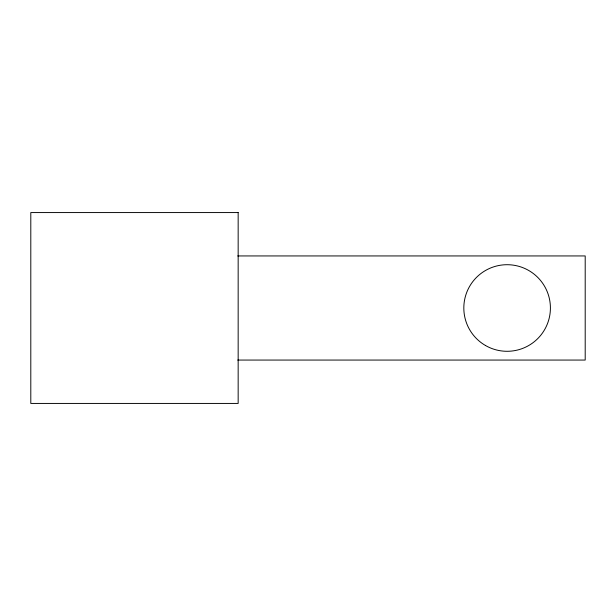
<?xml version="1.0" encoding="UTF-8"?>
<svg xmlns="http://www.w3.org/2000/svg" width="616" height="616" viewBox="0 0 616 616"><rect width="100%" height="100%" fill="white"/><g stroke="black" fill="none" stroke-linecap="round" stroke-linejoin="round"><path stroke-width="0.92" d="M237.738 255.94L585.2 255.94L585.2 360.06L237.738 360.06M238.161 212.566L30.8 212.566L30.8 403.434L238.161 403.434L238.161 212.566M485.47 345.491A43.289 43.289 0 0 0 550.411 308A43.289 43.289 0 0 0 485.47 270.509A43.289 43.289 0 0 0 485.47 345.491"/></g></svg>
